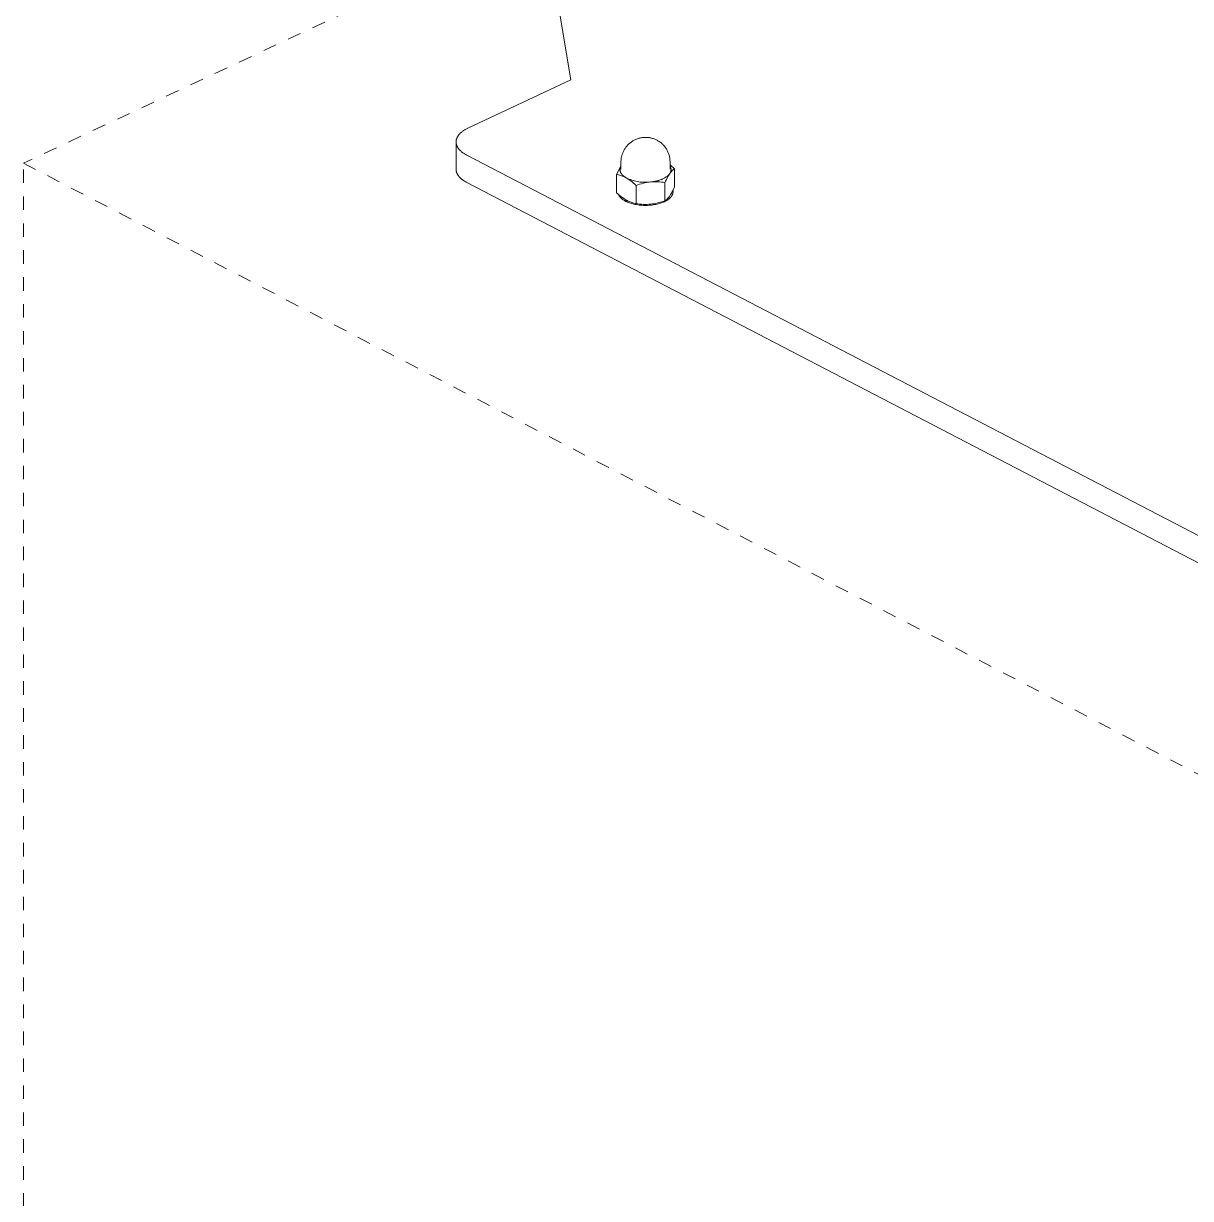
# Model space of a CAD drawing. Header units: inches. Extents: x -11 to 189, y -7 to 133.
# Drawn here: x 119.03 to 127.69, y 36.67 to 45.39 of the extents above; entities that cross this region are included whole.
import ezdxf

# ---------------------------------------------------------------- set-up
doc = ezdxf.new("R2010")
doc.units = ezdxf.units.IN
doc.linetypes.add('HIDDEN', pattern=[1.905, 1.27, -0.635])
doc.layers.add('ZANO_R', color=7, linetype='Continuous', lineweight=0)
doc.layers.add('ZANO_R_przerywana', color=250, linetype='HIDDEN', lineweight=0)

msp = doc.modelspace()

# ---------------------------------------------------------------- linework, layer by layer
at = {"layer": 'ZANO_R'}
for p, q in [((123.0907, 44.97138), (119.41679, 67.05116)), ((123.0907, 44.97138), (122.32912, 44.61479)), ((122.26847, 44.57422), (122.27173, 44.57737)), ((122.27173, 44.57737), (122.27513, 44.58047)), ((122.27513, 44.58047), (122.27866, 44.58351)), ((122.27866, 44.58351), (122.28232, 44.58648)), ((122.28232, 44.58648), (122.28609, 44.5894)), ((122.28609, 44.5894), (122.28998, 44.59224)), ((122.28998, 44.59224), (122.29398, 44.59503)), ((122.29398, 44.59503), (122.29808, 44.59774)), ((122.29808, 44.59774), (122.30227, 44.60039)), ((122.30227, 44.60039), (122.30656, 44.60296)), ((122.30656, 44.60296), (122.31092, 44.60547)), ((122.31092, 44.60547), (122.31537, 44.60791)), ((122.31537, 44.60791), (122.31989, 44.61027)), ((122.31989, 44.61027), (122.32447, 44.61257)), ((122.32447, 44.61257), (122.32912, 44.61479)), ((122.23823, 44.51046), (122.23826, 44.51232)), ((122.23825, 44.50859), (122.23823, 44.51046)), ((122.23823, 44.30752), (122.23823, 44.51041)), ((122.23833, 44.50673), (122.23825, 44.50859)), ((122.23826, 44.51232), (122.23833, 44.51418)), ((122.23833, 44.51418), (122.23845, 44.51604)), ((122.23845, 44.50487), (122.23833, 44.50673)), ((122.23845, 44.51604), (122.23863, 44.5179)), ((122.23862, 44.50301), (122.23845, 44.50487)), ((122.23883, 44.50116), (122.23862, 44.50301)), ((122.23863, 44.5179), (122.23885, 44.51976)), ((122.2391, 44.4993), (122.23883, 44.50116)), ((122.23885, 44.51976), (122.23912, 44.52162)), ((122.23942, 44.49745), (122.2391, 44.4993)), ((122.23912, 44.52162), (122.23943, 44.52347)), ((122.23978, 44.49561), (122.23942, 44.49745)), ((122.23943, 44.52347), (122.2398, 44.52532)), ((122.24019, 44.49376), (122.23978, 44.49561)), ((122.2398, 44.52532), (122.24022, 44.52717)), ((122.24065, 44.49192), (122.24019, 44.49376)), ((122.24022, 44.52717), (122.24068, 44.52902)), ((122.24115, 44.49009), (122.24065, 44.49192)), ((122.24068, 44.52902), (122.24119, 44.53086)), ((122.24171, 44.48826), (122.24115, 44.49009)), ((122.24119, 44.53086), (122.24175, 44.53269)), ((122.24175, 44.53269), (122.24235, 44.53452)), ((122.24235, 44.53452), (122.24301, 44.53634)), ((122.24301, 44.53634), (122.24371, 44.53816)), ((122.24371, 44.53816), (122.24445, 44.53997)), ((122.24445, 44.53997), (122.24524, 44.54178)), ((122.24524, 44.54178), (122.24608, 44.54358)), ((122.24608, 44.54358), (122.24696, 44.54537)), ((122.24696, 44.54537), (122.24789, 44.54715)), ((122.24789, 44.54715), (122.24887, 44.54892)), ((122.24887, 44.54892), (122.24988, 44.55068)), ((122.24988, 44.55068), (122.25094, 44.55244)), ((122.25094, 44.55244), (122.25205, 44.55418)), ((122.25205, 44.55418), (122.25319, 44.55591)), ((122.25319, 44.55591), (122.25438, 44.55764)), ((122.25438, 44.55764), (122.25561, 44.55935)), ((122.25561, 44.55935), (122.25689, 44.56105)), ((122.25689, 44.56105), (122.2582, 44.56274)), ((122.2582, 44.56274), (122.25955, 44.56442)), ((122.25955, 44.56442), (122.26237, 44.56774)), ((122.26237, 44.56774), (122.26534, 44.571)), ((122.26534, 44.571), (122.26847, 44.57422)), ((123.51192, 44.48647), (123.51627, 44.49095)), ((123.51627, 44.49095), (123.52078, 44.49528)), ((123.52078, 44.49528), (123.52542, 44.49945)), ((123.52542, 44.49945), (123.53021, 44.50346)), ((123.53021, 44.50346), (123.53513, 44.5073)), ((123.53513, 44.5073), (123.54019, 44.51097)), ((123.54019, 44.51097), (123.54536, 44.51447)), ((123.54536, 44.51447), (123.55065, 44.51779)), ((123.55065, 44.51779), (123.55605, 44.52092)), ((123.55605, 44.52092), (123.56156, 44.52387)), ((123.56156, 44.52387), (123.56716, 44.52663)), ((123.56716, 44.52663), (123.57286, 44.52919)), ((123.57286, 44.52919), (123.57864, 44.53156)), ((123.57864, 44.53156), (123.58449, 44.53373)), ((123.58449, 44.53373), (123.59042, 44.53569)), ((123.59042, 44.53569), (123.59641, 44.53745)), ((123.59641, 44.53745), (123.60246, 44.53901)), ((123.60246, 44.53901), (123.60856, 44.54036)), ((123.60856, 44.54036), (123.6147, 44.54149)), ((123.6147, 44.54149), (123.62088, 44.54242)), ((123.62088, 44.54242), (123.62708, 44.54313)), ((123.62708, 44.54313), (123.6334, 44.54364)), ((123.6334, 44.54364), (123.63973, 44.54393)), ((123.63973, 44.54393), (123.64606, 44.54399)), ((123.64606, 44.54399), (123.6524, 44.54384)), ((123.6524, 44.54384), (123.65872, 44.54347)), ((123.65872, 44.54347), (123.66503, 44.54287)), ((123.66503, 44.54287), (123.67131, 44.54206)), ((123.67131, 44.54206), (123.67757, 44.54103)), ((123.67757, 44.54103), (123.68378, 44.53979)), ((123.68378, 44.53979), (123.68994, 44.53833)), ((123.68994, 44.53833), (123.69606, 44.53665)), ((123.69606, 44.53665), (123.7021, 44.53476)), ((123.7021, 44.53476), (123.70808, 44.53267)), ((123.70808, 44.53267), (123.71399, 44.53037)), ((123.71399, 44.53037), (123.71981, 44.52786)), ((123.71981, 44.52786), (123.72554, 44.52515)), ((123.72554, 44.52515), (123.73117, 44.52225)), ((123.73117, 44.52225), (123.7367, 44.51915)), ((123.7367, 44.51915), (123.74211, 44.51586)), ((123.74211, 44.51586), (123.74741, 44.51239)), ((123.74741, 44.51239), (123.75259, 44.50873)), ((123.75259, 44.50873), (123.75763, 44.5049)), ((123.75763, 44.5049), (123.76254, 44.50089)), ((123.76254, 44.50089), (123.7673, 44.49671)), ((123.7673, 44.49671), (123.77192, 44.49237)), ((123.77192, 44.49237), (123.77639, 44.48788)), ((122.24231, 44.48644), (122.24171, 44.48826)), ((122.24295, 44.48462), (122.24231, 44.48644)), ((122.24365, 44.48281), (122.24295, 44.48462)), ((122.24438, 44.48101), (122.24365, 44.48281)), ((122.24517, 44.47922), (122.24438, 44.48101)), ((122.246, 44.47743), (122.24517, 44.47922)), ((122.24687, 44.47565), (122.246, 44.47743)), ((122.24779, 44.47388), (122.24687, 44.47565)), ((122.24875, 44.47212), (122.24779, 44.47388)), ((122.24975, 44.47037), (122.24875, 44.47212)), ((122.2508, 44.46863), (122.24975, 44.47037)), ((122.25189, 44.46689), (122.2508, 44.46863)), ((122.25302, 44.46517), (122.25189, 44.46689)), ((122.25419, 44.46346), (122.25302, 44.46517)), ((122.2554, 44.46176), (122.25419, 44.46346)), ((122.25666, 44.46008), (122.2554, 44.46176)), ((122.25795, 44.4584), (122.25666, 44.46008)), ((122.25928, 44.45674), (122.25795, 44.4584)), ((122.26206, 44.45345), (122.25928, 44.45674)), ((122.26498, 44.45021), (122.26206, 44.45345)), ((122.26805, 44.44703), (122.26498, 44.45021)), ((122.27125, 44.44391), (122.26805, 44.44703)), ((122.27459, 44.44084), (122.27125, 44.44391)), ((122.27805, 44.43783), (122.27459, 44.44084)), ((122.28163, 44.43489), (122.27805, 44.43783)), ((122.28533, 44.43201), (122.28163, 44.43489)), ((122.28913, 44.42919), (122.28533, 44.43201)), ((122.29304, 44.42644), (122.28913, 44.42919)), ((122.29704, 44.42376), (122.29304, 44.42644)), ((122.30114, 44.42114), (122.29704, 44.42376)), ((122.30532, 44.41859), (122.30114, 44.42114)), ((122.30958, 44.41611), (122.30532, 44.41859)), ((122.31392, 44.4137), (122.30958, 44.41611)), ((122.31832, 44.41136), (122.31392, 44.4137)), ((122.31832, 44.41136), (130.95077, 39.92304)), ((123.46638, 44.39893), (123.46776, 44.40502)), ((123.46776, 44.40502), (123.46935, 44.41106)), ((123.46935, 44.41106), (123.47114, 44.41704)), ((123.47114, 44.41704), (123.47314, 44.42296)), ((123.47314, 44.42296), (123.47534, 44.42881)), ((123.47534, 44.42881), (123.47774, 44.43457)), ((123.47774, 44.43457), (123.48033, 44.44025)), ((123.48033, 44.44025), (123.48312, 44.44584)), ((123.48312, 44.44584), (123.48609, 44.45133)), ((123.48609, 44.45133), (123.48925, 44.45672)), ((123.48925, 44.45672), (123.4926, 44.46199)), ((123.4926, 44.46199), (123.49612, 44.46715)), ((123.49612, 44.46715), (123.49982, 44.47218)), ((123.49982, 44.47218), (123.50369, 44.47708)), ((123.50369, 44.47708), (123.50773, 44.48185)), ((123.50773, 44.48185), (123.51192, 44.48647)), ((123.77639, 44.48788), (123.78069, 44.48323)), ((123.78069, 44.48323), (123.78483, 44.47843)), ((123.78483, 44.47843), (123.78881, 44.4735)), ((123.78881, 44.4735), (123.7926, 44.46842)), ((123.7926, 44.46842), (123.79622, 44.46322)), ((123.79622, 44.46322), (123.79966, 44.4579)), ((123.79966, 44.4579), (123.80291, 44.45246)), ((123.80291, 44.45246), (123.80597, 44.44691)), ((123.80597, 44.44691), (123.80883, 44.44126)), ((123.80883, 44.44126), (123.8115, 44.43551)), ((123.8115, 44.43551), (123.81396, 44.42967)), ((123.81396, 44.42967), (123.81622, 44.42376)), ((123.81622, 44.42376), (123.81827, 44.41777)), ((123.81827, 44.41777), (123.82011, 44.41171)), ((123.82011, 44.41171), (123.82174, 44.4056)), ((123.82174, 44.4056), (123.82316, 44.39943)), ((123.4301, 44.26892), (123.46254, 44.33059)), ((123.45644, 44.31511), (123.45614, 44.31368)), ((123.45679, 44.31653), (123.45644, 44.31511)), ((123.45718, 44.31795), (123.45679, 44.31653)), ((123.45761, 44.31936), (123.45718, 44.31795)), ((123.45809, 44.32076), (123.45761, 44.31936)), ((123.4586, 44.32215), (123.45809, 44.32076)), ((123.45916, 44.32354), (123.4586, 44.32215)), ((123.45976, 44.32492), (123.45916, 44.32354)), ((123.4604, 44.32629), (123.45976, 44.32492)), ((123.46107, 44.32765), (123.4604, 44.32629)), ((123.46179, 44.329), (123.46107, 44.32765)), ((123.46254, 44.33034), (123.46179, 44.329)), ((123.46254, 44.36172), (123.46265, 44.36797)), ((123.46254, 44.30769), (123.46254, 44.36172)), ((123.46265, 44.36797), (123.46297, 44.3742)), ((123.46297, 44.3742), (123.46351, 44.38042)), ((123.46351, 44.38042), (123.46425, 44.38662)), ((123.46425, 44.38662), (123.46521, 44.3928)), ((123.46521, 44.3928), (123.46638, 44.39893)), ((123.82316, 44.39943), (123.82436, 44.39321)), ((123.82436, 44.39321), (123.82534, 44.38696)), ((123.82534, 44.38696), (123.82611, 44.38068)), ((123.82611, 44.38068), (123.82666, 44.37437)), ((123.82666, 44.37437), (123.82699, 44.36805)), ((123.82699, 44.36805), (123.8271, 44.36172)), ((123.8271, 44.36172), (123.8271, 44.30769)), ((123.8271, 44.33923), (123.83818, 44.3301)), ((123.82796, 44.32887), (123.8271, 44.33034)), ((123.82877, 44.32738), (123.82796, 44.32887)), ((123.82953, 44.32587), (123.82877, 44.32738)), ((123.83023, 44.32432), (123.82953, 44.32587)), ((123.83088, 44.32276), (123.83023, 44.32432)), ((123.83148, 44.32117), (123.83088, 44.32276)), ((123.83203, 44.31956), (123.83148, 44.32117)), ((123.83251, 44.31794), (123.83203, 44.31956)), ((123.83295, 44.3163), (123.83251, 44.31794)), ((123.83332, 44.31464), (123.83295, 44.3163)), ((123.83364, 44.31298), (123.83332, 44.31464)), ((123.83818, 44.3301), (123.849, 44.32066)), ((123.849, 44.32066), (123.85954, 44.31092)), ((122.23825, 44.30571), (122.23823, 44.30752)), ((122.23832, 44.30391), (122.23825, 44.30571)), ((122.23843, 44.30211), (122.23832, 44.30391)), ((122.23859, 44.30031), (122.23843, 44.30211)), ((122.2388, 44.29851), (122.23859, 44.30031)), ((122.23905, 44.29671), (122.2388, 44.29851)), ((122.23934, 44.29492), (122.23905, 44.29671)), ((122.23968, 44.29313), (122.23934, 44.29492)), ((122.24007, 44.29134), (122.23968, 44.29313)), ((122.2405, 44.28956), (122.24007, 44.29134)), ((122.24097, 44.28778), (122.2405, 44.28956)), ((122.24149, 44.28601), (122.24097, 44.28778)), ((122.24206, 44.28424), (122.24149, 44.28601)), ((122.24266, 44.28248), (122.24206, 44.28424)), ((122.24331, 44.28072), (122.24266, 44.28248)), ((122.24401, 44.27897), (122.24331, 44.28072)), ((122.24474, 44.27723), (122.24401, 44.27897)), ((122.24552, 44.2755), (122.24474, 44.27723)), ((122.24635, 44.27377), (122.24552, 44.2755)), ((122.24721, 44.27205), (122.24635, 44.27377)), ((122.24811, 44.27034), (122.24721, 44.27205)), ((122.24906, 44.26863), (122.24811, 44.27034)), ((122.25004, 44.26694), (122.24906, 44.26863)), ((122.25107, 44.26525), (122.25004, 44.26694)), ((122.25213, 44.26358), (122.25107, 44.26525)), ((122.25324, 44.26191), (122.25213, 44.26358)), ((122.25438, 44.26026), (122.25324, 44.26191)), ((122.25556, 44.25861), (122.25438, 44.26026)), ((122.25678, 44.25698), (122.25556, 44.25861)), ((122.25803, 44.25536), (122.25678, 44.25698)), ((122.26065, 44.25215), (122.25803, 44.25536)), ((122.26341, 44.24899), (122.26065, 44.25215)), ((122.2663, 44.24587), (122.26341, 44.24899)), ((122.26933, 44.24282), (122.2663, 44.24587)), ((122.27249, 44.23981), (122.26933, 44.24282)), ((122.27576, 44.23686), (122.27249, 44.23981)), ((122.27915, 44.23397), (122.27576, 44.23686)), ((122.28266, 44.23113), (122.27915, 44.23397)), ((122.28627, 44.22836), (122.28266, 44.23113)), ((122.28998, 44.22565), (122.28627, 44.22836)), ((123.4301, 44.13348), (123.4301, 44.26892)), ((123.43766, 44.26745), (123.4301, 44.26892)), ((123.44517, 44.26573), (123.43766, 44.26745)), ((123.45261, 44.26376), (123.44517, 44.26573)), ((123.45998, 44.26153), (123.45261, 44.26376)), ((123.45529, 44.30647), (123.45525, 44.30502)), ((123.45525, 44.30502), (123.45527, 44.30356)), ((123.45527, 44.30356), (123.45532, 44.30211)), ((123.45537, 44.30792), (123.45529, 44.30647)), ((123.45532, 44.30211), (123.45543, 44.30065)), ((123.45549, 44.30937), (123.45537, 44.30792)), ((123.45543, 44.30065), (123.45558, 44.29919)), ((123.45567, 44.31081), (123.45549, 44.30937)), ((123.45558, 44.29919), (123.45577, 44.29773)), ((123.45588, 44.31225), (123.45567, 44.31081)), ((123.45577, 44.29773), (123.45601, 44.29627)), ((123.45614, 44.31368), (123.45588, 44.31225)), ((123.45601, 44.29627), (123.4563, 44.29481)), ((123.4563, 44.29481), (123.45664, 44.29336)), ((123.45664, 44.29336), (123.45702, 44.2919)), ((123.45702, 44.2919), (123.45745, 44.29045)), ((123.45745, 44.29045), (123.45792, 44.289)), ((123.45792, 44.289), (123.45844, 44.28755)), ((123.45844, 44.28755), (123.45901, 44.28611)), ((123.45901, 44.28611), (123.45962, 44.28468)), ((123.45962, 44.28468), (123.46028, 44.28324)), ((123.46727, 44.25905), (123.45998, 44.26153)), ((123.46028, 44.28324), (123.46099, 44.28182)), ((123.46099, 44.28182), (123.46173, 44.2804)), ((123.46173, 44.2804), (123.46253, 44.27898)), ((123.46253, 44.27898), (123.46336, 44.27758)), ((123.46336, 44.27758), (123.46425, 44.27618)), ((123.46425, 44.27618), (123.46517, 44.27479)), ((123.46517, 44.27479), (123.46614, 44.27341)), ((123.46614, 44.27341), (123.46715, 44.27203)), ((123.46715, 44.27203), (123.4682, 44.27067)), ((123.47447, 44.25633), (123.46727, 44.25905)), ((123.4682, 44.27067), (123.46929, 44.26932)), ((123.46929, 44.26932), (123.47043, 44.26798)), ((123.47043, 44.26798), (123.4716, 44.26665)), ((123.4716, 44.26665), (123.47282, 44.26533)), ((123.47282, 44.26533), (123.47407, 44.26402)), ((123.47407, 44.26402), (123.47536, 44.26272)), ((123.48157, 44.25336), (123.47447, 44.25633)), ((123.47536, 44.26272), (123.47669, 44.26144)), ((123.47669, 44.26144), (123.47805, 44.26017)), ((123.47805, 44.26017), (123.47946, 44.25891)), ((123.47946, 44.25891), (123.48089, 44.25767)), ((123.48089, 44.25767), (123.48387, 44.25523)), ((123.48857, 44.25015), (123.48157, 44.25336)), ((123.48387, 44.25523), (123.48698, 44.25284)), ((123.48698, 44.25284), (123.49021, 44.25052)), ((123.49545, 44.2467), (123.48857, 44.25015)), ((123.49021, 44.25052), (123.49357, 44.24826)), ((123.49357, 44.24826), (123.49703, 44.24607)), ((123.50221, 44.24302), (123.49545, 44.2467)), ((123.49703, 44.24607), (123.5006, 44.24394)), ((123.50221, 44.24302), (123.51205, 44.23844)), ((123.51331, 44.23621), (123.50221, 44.24302)), ((123.51205, 44.23844), (123.52204, 44.23419)), ((123.52416, 44.22902), (123.51331, 44.23621)), ((123.52204, 44.23419), (123.53216, 44.23029)), ((123.53475, 44.22145), (123.52416, 44.22902)), ((123.53216, 44.23029), (123.54241, 44.22672)), ((123.74958, 44.22669), (123.7548, 44.22846)), ((123.7548, 44.22846), (123.7599, 44.23032)), ((123.7599, 44.23032), (123.76487, 44.23226)), ((123.76487, 44.23226), (123.76972, 44.23428)), ((123.76972, 44.23428), (123.77442, 44.23638)), ((123.77442, 44.23638), (123.77898, 44.23856)), ((123.77898, 44.23856), (123.78338, 44.24081)), ((123.78338, 44.24081), (123.78762, 44.24313)), ((123.78762, 44.24313), (123.79169, 44.24551)), ((123.79169, 44.24551), (123.79559, 44.24795)), ((123.79949, 44.2313), (123.7941, 44.22006)), ((123.79559, 44.24795), (123.79931, 44.25044)), ((123.79931, 44.25044), (123.80285, 44.25298)), ((123.80521, 44.24237), (123.79949, 44.2313)), ((123.80285, 44.25298), (123.80455, 44.25427)), ((123.80455, 44.25427), (123.8062, 44.25557)), ((123.81126, 44.25327), (123.80521, 44.24237)), ((123.8062, 44.25557), (123.80781, 44.25688)), ((123.80781, 44.25688), (123.80937, 44.2582)), ((123.80937, 44.2582), (123.81087, 44.25952)), ((123.81087, 44.25952), (123.81234, 44.26086)), ((123.81762, 44.26399), (123.81126, 44.25327)), ((123.81234, 44.26086), (123.81375, 44.2622)), ((123.81375, 44.2622), (123.81511, 44.26355)), ((123.81511, 44.26355), (123.81643, 44.26491)), ((123.81643, 44.26491), (123.8177, 44.26627)), ((123.82429, 44.27452), (123.81762, 44.26399)), ((123.8177, 44.26627), (123.81892, 44.26763)), ((123.81892, 44.26763), (123.82009, 44.269)), ((123.82009, 44.269), (123.82121, 44.27038)), ((123.82121, 44.27038), (123.82229, 44.27176)), ((123.82229, 44.27176), (123.82331, 44.27314)), ((123.82331, 44.27314), (123.82429, 44.27452)), ((123.82666, 44.27804), (123.82429, 44.27452)), ((123.82429, 44.27452), (123.82529, 44.27589)), ((123.82529, 44.27589), (123.82625, 44.27729)), ((123.82625, 44.27729), (123.82715, 44.27872)), ((123.82915, 44.28149), (123.82666, 44.27804)), ((123.82715, 44.27872), (123.82801, 44.28019)), ((123.82801, 44.28019), (123.82882, 44.28168)), ((123.82882, 44.28168), (123.82957, 44.2832)), ((123.83174, 44.28485), (123.82915, 44.28149)), ((123.82957, 44.2832), (123.83027, 44.28474)), ((123.83027, 44.28474), (123.83092, 44.28631)), ((123.83092, 44.28631), (123.83152, 44.2879)), ((123.83152, 44.2879), (123.83206, 44.28951)), ((123.83445, 44.28813), (123.83174, 44.28485)), ((123.83206, 44.28951), (123.83254, 44.29113)), ((123.83254, 44.29113), (123.83297, 44.29277)), ((123.83297, 44.29277), (123.83334, 44.29443)), ((123.83334, 44.29443), (123.83366, 44.2961)), ((123.8339, 44.3113), (123.83364, 44.31298)), ((123.83366, 44.2961), (123.83392, 44.29777)), ((123.83411, 44.30962), (123.8339, 44.3113)), ((123.83392, 44.29777), (123.83412, 44.29946)), ((123.83426, 44.30793), (123.83411, 44.30962)), ((123.83412, 44.29946), (123.83426, 44.30115)), ((123.83434, 44.30623), (123.83426, 44.30793)), ((123.83426, 44.30115), (123.83435, 44.30284)), ((123.83438, 44.30454), (123.83434, 44.30623)), ((123.83435, 44.30284), (123.83438, 44.30454)), ((123.83725, 44.29132), (123.83445, 44.28813)), ((123.84016, 44.29442), (123.83725, 44.29132)), ((123.84316, 44.29742), (123.84016, 44.29442)), ((123.84626, 44.30033), (123.84316, 44.29742)), ((123.84945, 44.30314), (123.84626, 44.30033)), ((123.85273, 44.30584), (123.84945, 44.30314)), ((123.85609, 44.30843), (123.85273, 44.30584)), ((123.85954, 44.31092), (123.85609, 44.30843)), ((123.85954, 44.31092), (123.85954, 44.17548)), ((122.29378, 44.22299), (122.28998, 44.22565)), ((122.29768, 44.22041), (122.29378, 44.22299)), ((122.30166, 44.21788), (122.29768, 44.22041)), ((122.30572, 44.21542), (122.30166, 44.21788)), ((122.30985, 44.21302), (122.30572, 44.21542)), ((122.31406, 44.21069), (122.30985, 44.21302)), ((122.31832, 44.20842), (122.31406, 44.21069)), ((130.95077, 39.7201), (122.31832, 44.20842)), ((123.54508, 44.21353), (123.53475, 44.22145)), ((123.54241, 44.22672), (123.55277, 44.22351)), ((123.55512, 44.20525), (123.54508, 44.21353)), ((123.55277, 44.22351), (123.56324, 44.22064)), ((123.56487, 44.19662), (123.55512, 44.20525)), ((123.56324, 44.22064), (123.5738, 44.21813)), ((123.57432, 44.18767), (123.56487, 44.19662)), ((123.5738, 44.21813), (123.58443, 44.21597)), ((123.58736, 44.19225), (123.57432, 44.18767)), ((123.57432, 44.05224), (123.57432, 44.18767)), ((123.58443, 44.21597), (123.59514, 44.21417)), ((123.60053, 44.19643), (123.58736, 44.19225)), ((123.59514, 44.21417), (123.60589, 44.21274)), ((123.61382, 44.20021), (123.60053, 44.19643)), ((123.60589, 44.21274), (123.61669, 44.21167)), ((123.62723, 44.20358), (123.61382, 44.20021)), ((123.61669, 44.21167), (123.62752, 44.21096)), ((123.64073, 44.20653), (123.62723, 44.20358)), ((123.62752, 44.21096), (123.63836, 44.21062)), ((123.63836, 44.21062), (123.64922, 44.21064)), ((123.65431, 44.20907), (123.64073, 44.20653)), ((123.64922, 44.21064), (123.66006, 44.21103)), ((123.66797, 44.21119), (123.65431, 44.20907)), ((123.66006, 44.21103), (123.67089, 44.21178)), ((123.68168, 44.2129), (123.66797, 44.21119)), ((123.67089, 44.21178), (123.68168, 44.2129)), ((123.68168, 44.2129), (123.69332, 44.21422)), ((123.69511, 44.21389), (123.68168, 44.2129)), ((123.69332, 44.21422), (123.70493, 44.21594)), ((123.70857, 44.21444), (123.69511, 44.21389)), ((123.70493, 44.21594), (123.7107, 44.21694)), ((123.72203, 44.21456), (123.70857, 44.21444)), ((123.7107, 44.21694), (123.71644, 44.21804)), ((123.71644, 44.21804), (123.72214, 44.21924)), ((123.7355, 44.21425), (123.72203, 44.21456)), ((123.72214, 44.21924), (123.72778, 44.22054)), ((123.72778, 44.22054), (123.73335, 44.22194)), ((123.73335, 44.22194), (123.73885, 44.22343)), ((123.74894, 44.2135), (123.7355, 44.21425)), ((123.73885, 44.22343), (123.74426, 44.22501)), ((123.74426, 44.22501), (123.74958, 44.22669)), ((123.76236, 44.21232), (123.74894, 44.2135)), ((123.77573, 44.21071), (123.76236, 44.21232)), ((123.78904, 44.20867), (123.77573, 44.21071)), ((123.7941, 44.22006), (123.78904, 44.20867)), ((123.78904, 44.07324), (123.78904, 44.20867)), ((123.83732, 44.13088), (123.84337, 44.14178)), ((123.84337, 44.14178), (123.84909, 44.15286)), ((123.8478, 44.15054), (123.8481, 44.14904)), ((123.8481, 44.14904), (123.84836, 44.14754)), ((123.84836, 44.14754), (123.84858, 44.14603)), ((123.84858, 44.14603), (123.84874, 44.14452)), ((123.84874, 44.14452), (123.84887, 44.14301)), ((123.84887, 44.14301), (123.84894, 44.1415)), ((123.84894, 44.1415), (123.84897, 44.13998)), ((123.84897, 44.13998), (123.84896, 44.13847)), ((123.84909, 44.15286), (123.85448, 44.16409)), ((123.85448, 44.16409), (123.85954, 44.17548)), ((123.4301, 44.13348), (123.43955, 44.12453)), ((123.43955, 44.12453), (123.4493, 44.11591)), ((123.44529, 44.11846), (123.44451, 44.12031)), ((123.44613, 44.11663), (123.44529, 44.11846)), ((123.44703, 44.1148), (123.44613, 44.11663)), ((123.44801, 44.11299), (123.44703, 44.1148)), ((123.44905, 44.1112), (123.44801, 44.11299)), ((123.45015, 44.10942), (123.44905, 44.1112)), ((123.4493, 44.11591), (123.45935, 44.10763)), ((123.45132, 44.10766), (123.45015, 44.10942)), ((123.45254, 44.10591), (123.45132, 44.10766)), ((123.45383, 44.10418), (123.45254, 44.10591)), ((123.45518, 44.10246), (123.45383, 44.10418)), ((123.45658, 44.10077), (123.45518, 44.10246)), ((123.45804, 44.0991), (123.45658, 44.10077)), ((123.45956, 44.09744), (123.45804, 44.0991)), ((123.45935, 44.10763), (123.46968, 44.0997)), ((123.46113, 44.09581), (123.45956, 44.09744)), ((123.46275, 44.0942), (123.46113, 44.09581)), ((123.46442, 44.09261), (123.46275, 44.0942)), ((123.46614, 44.09104), (123.46442, 44.09261)), ((123.46791, 44.08949), (123.46614, 44.09104)), ((123.46972, 44.08797), (123.46791, 44.08949)), ((123.46968, 44.0997), (123.48027, 44.09214)), ((123.47158, 44.08647), (123.46972, 44.08797)), ((123.47348, 44.08499), (123.47158, 44.08647)), ((123.47542, 44.08354), (123.47348, 44.08499)), ((123.47942, 44.08071), (123.47542, 44.08354)), ((123.48356, 44.07799), (123.47942, 44.08071)), ((123.48027, 44.09214), (123.49112, 44.08495)), ((123.48784, 44.07536), (123.48356, 44.07799)), ((123.49223, 44.07284), (123.48784, 44.07536)), ((123.49112, 44.08495), (123.50221, 44.07813)), ((123.49674, 44.07042), (123.49223, 44.07284)), ((123.50728, 44.07536), (123.49674, 44.07042)), ((123.49989, 44.06882), (123.49674, 44.07042)), ((123.499, 44.06926), (123.499, 44.07998)), ((123.50315, 44.06723), (123.49989, 44.06882)), ((123.50221, 44.07813), (123.50898, 44.07445)), ((123.50996, 44.06414), (123.50315, 44.06723)), ((123.50898, 44.07445), (123.51586, 44.07101)), ((123.51717, 44.06115), (123.50996, 44.06414)), ((123.51586, 44.07101), (123.52286, 44.0678)), ((123.52478, 44.05828), (123.51717, 44.06115)), ((123.52286, 44.0678), (123.52996, 44.06483)), ((123.53277, 44.05556), (123.52478, 44.05828)), ((123.52996, 44.06483), (123.53716, 44.0621)), ((123.54112, 44.05299), (123.53277, 44.05556)), ((123.53716, 44.0621), (123.54445, 44.05963)), ((123.54982, 44.0506), (123.54112, 44.05299)), ((123.54445, 44.05963), (123.55182, 44.0574)), ((123.55182, 44.0574), (123.55926, 44.05542)), ((123.55926, 44.05542), (123.56676, 44.0537)), ((123.56676, 44.0537), (123.57432, 44.05224)), ((123.70905, 44.05184), (123.72263, 44.05438)), ((123.72263, 44.05438), (123.73613, 44.05733)), ((123.73613, 44.05733), (123.74954, 44.0607)), ((123.74779, 44.05278), (123.73918, 44.05043)), ((123.75606, 44.05529), (123.74779, 44.05278)), ((123.74954, 44.0607), (123.76283, 44.06447)), ((123.76396, 44.05796), (123.75606, 44.05529)), ((123.76283, 44.06447), (123.776, 44.06865)), ((123.77148, 44.06076), (123.76396, 44.05796)), ((123.77861, 44.06367), (123.77148, 44.06076)), ((123.776, 44.06865), (123.78904, 44.07324)), ((123.78535, 44.06669), (123.77861, 44.06367)), ((123.78535, 44.06669), (123.77925, 44.06986)), ((123.78912, 44.0685), (123.78535, 44.06669)), ((123.78904, 44.07324), (123.79248, 44.07572)), ((123.79284, 44.07038), (123.78912, 44.0685)), ((123.79064, 44.07433), (123.79064, 44.06926)), ((123.79248, 44.07572), (123.79585, 44.07832)), ((123.79649, 44.07233), (123.79284, 44.07038)), ((123.79585, 44.07832), (123.79913, 44.08102)), ((123.80007, 44.07434), (123.79649, 44.07233)), ((123.79913, 44.08102), (123.80232, 44.08382)), ((123.80357, 44.07642), (123.80007, 44.07434)), ((123.80232, 44.08382), (123.80542, 44.08673)), ((123.80699, 44.07857), (123.80357, 44.07642)), ((123.80542, 44.08673), (123.80842, 44.08973)), ((123.81032, 44.08078), (123.80699, 44.07857)), ((123.80842, 44.08973), (123.81133, 44.09283)), ((123.81355, 44.08305), (123.81032, 44.08078)), ((123.81133, 44.09283), (123.81413, 44.09602)), ((123.81668, 44.08538), (123.81355, 44.08305)), ((123.81413, 44.09602), (123.81683, 44.0993)), ((123.81969, 44.08778), (123.81668, 44.08538)), ((123.81683, 44.0993), (123.81943, 44.10267)), ((123.81943, 44.10267), (123.82192, 44.10611)), ((123.8226, 44.09023), (123.81969, 44.08778)), ((123.82192, 44.10611), (123.82429, 44.10963)), ((123.82537, 44.09275), (123.8226, 44.09023)), ((123.82429, 44.10963), (123.83096, 44.12016)), ((123.82672, 44.09402), (123.82537, 44.09275)), ((123.82803, 44.09531), (123.82672, 44.09402)), ((123.8293, 44.09662), (123.82803, 44.09531)), ((123.83054, 44.09793), (123.8293, 44.09662)), ((123.83175, 44.09926), (123.83054, 44.09793)), ((123.83096, 44.12016), (123.83732, 44.13088)), ((123.83292, 44.1006), (123.83175, 44.09926)), ((123.83405, 44.10196), (123.83292, 44.1006)), ((123.83515, 44.10332), (123.83405, 44.10196)), ((123.83621, 44.1047), (123.83515, 44.10332)), ((123.83723, 44.10608), (123.83621, 44.1047)), ((123.83821, 44.10748), (123.83723, 44.10608)), ((123.83915, 44.10889), (123.83821, 44.10748)), ((123.84005, 44.1103), (123.83915, 44.10889)), ((123.84091, 44.11173), (123.84005, 44.1103)), ((123.84173, 44.11317), (123.84091, 44.11173)), ((123.84251, 44.11461), (123.84173, 44.11317)), ((123.84324, 44.11606), (123.84251, 44.11461)), ((123.84394, 44.11752), (123.84324, 44.11606)), ((123.84458, 44.11899), (123.84394, 44.11752)), ((123.84519, 44.12046), (123.84458, 44.11899)), ((123.84575, 44.12194), (123.84519, 44.12046)), ((123.84627, 44.12342), (123.84575, 44.12194)), ((123.84674, 44.12491), (123.84627, 44.12342)), ((123.84717, 44.12641), (123.84674, 44.12491)), ((123.84755, 44.1279), (123.84717, 44.12641)), ((123.84789, 44.12941), (123.84755, 44.1279)), ((123.84818, 44.13091), (123.84789, 44.12941)), ((123.84843, 44.13242), (123.84818, 44.13091)), ((123.84863, 44.13393), (123.84843, 44.13242)), ((123.84879, 44.13544), (123.84863, 44.13393)), ((123.84889, 44.13696), (123.84879, 44.13544)), ((123.84896, 44.13847), (123.84889, 44.13696)), ((123.55886, 44.04839), (123.54982, 44.0506)), ((123.5682, 44.04639), (123.55886, 44.04839)), ((123.57782, 44.04461), (123.5682, 44.04639)), ((123.57432, 44.05224), (123.58763, 44.05019)), ((123.58769, 44.04305), (123.57782, 44.04461)), ((123.58763, 44.05019), (123.601, 44.04858)), ((123.59777, 44.04174), (123.58769, 44.04305)), ((123.60803, 44.04068), (123.59777, 44.04174)), ((123.601, 44.04858), (123.61442, 44.0474)), ((123.61843, 44.03987), (123.60803, 44.04068)), ((123.61442, 44.0474), (123.62786, 44.04665)), ((123.62893, 44.03934), (123.61843, 44.03987)), ((123.62786, 44.04665), (123.64133, 44.04634)), ((123.63948, 44.03906), (123.62893, 44.03934)), ((123.65004, 44.03906), (123.63948, 44.03906)), ((123.64133, 44.04634), (123.65479, 44.04646)), ((123.66058, 44.03933), (123.65004, 44.03906)), ((123.65479, 44.04646), (123.66825, 44.04702)), ((123.67105, 44.03986), (123.66058, 44.03933)), ((123.66825, 44.04702), (123.68168, 44.04801)), ((123.68141, 44.04066), (123.67105, 44.03986)), ((123.69162, 44.04171), (123.68141, 44.04066)), ((123.68168, 44.04801), (123.69539, 44.04971)), ((123.70164, 44.04301), (123.69162, 44.04171)), ((123.69539, 44.04971), (123.70905, 44.05184)), ((123.71143, 44.04454), (123.70164, 44.04301)), ((123.72097, 44.0463), (123.71143, 44.04454)), ((123.73023, 44.04827), (123.72097, 44.0463)), ((123.73918, 44.05043), (123.73023, 44.04827))]:
    msp.add_line(p, q, dxfattribs=at)
at = {"layer": 'ZANO_R_przerywana', "ltscale": 0.05}
for p, q in [((122.89236, 46.1634), (119.02528, 44.35276)), ((119.02528, 34.20585), (119.02528, 44.35276)), ((119.02528, 44.35276), (131.07055, 38.08998))]:
    msp.add_line(p, q, dxfattribs=at)

doc.saveas('drawing.dxf')
